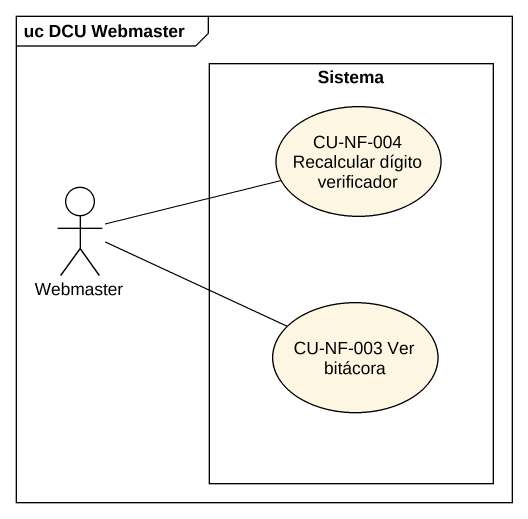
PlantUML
@startuml
mainframe uc DCU Webmaster
rectangle Sistema {
  usecase "CU-NF-004 Recalcular dígito verificador" as CU_NF_004_Recalcular_dígito
  usecase "CU-NF-003 Ver bitácora" as CU_NF_003_Ver_bitácora
}
actor Webmaster
Webmaster -right- CU_NF_004_Recalcular_dígito
Webmaster -right- CU_NF_003_Ver_bitácora
@enduml
